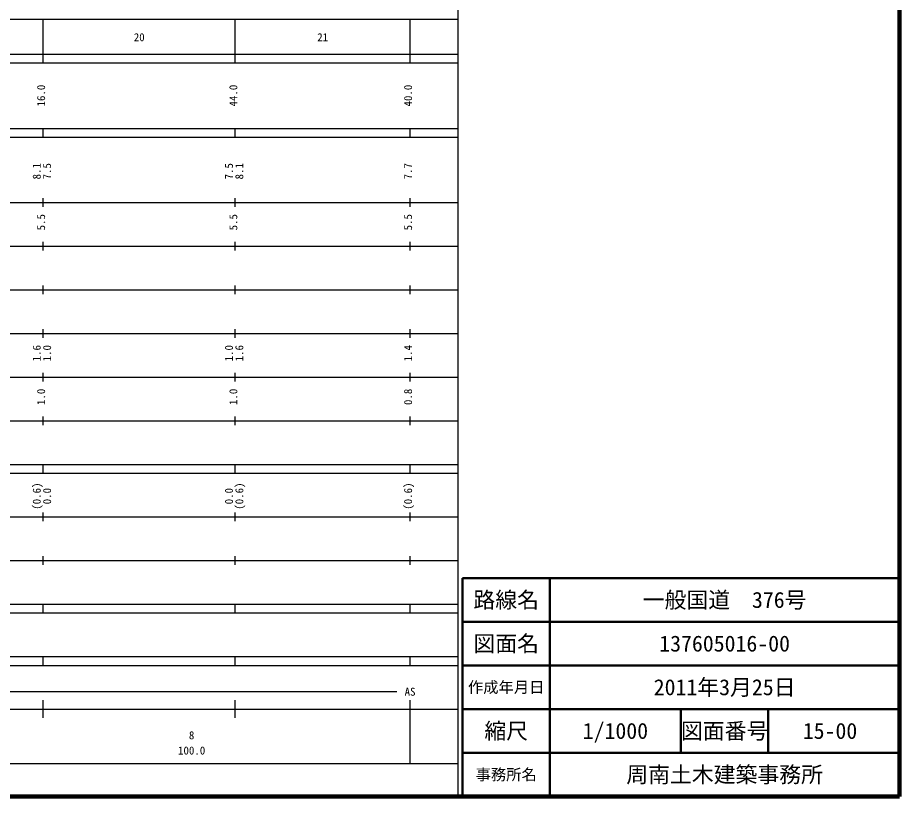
# Model space of a CAD drawing. Units: millimetres on the paper, enlarged 1000 times. Extents: x 40000 to 680000, y 20000 to 380000.
# Drawn here: x 478168 to 680000, y 20000 to 198357 of the extents above; entities that cross this region are included whole.
import ezdxf
from ezdxf.enums import TextEntityAlignment as Align

# ---------------------------------------------------------------- set-up
doc = ezdxf.new("R2010")
doc.units = ezdxf.units.MM
doc.header["$LTSCALE"] = 1000
for name, color, linetype, lineweight in [('M-TTL', 2, 'Continuous', 140), ('M-TTL-BAND', 7, 'Continuous', 25), ('M-TTL-FRAM', 2, 'Continuous', 50), ('M-TTL-LINE', 7, 'Continuous', 50)]:
    doc.layers.add(name, color=color, linetype=linetype, lineweight=lineweight)
doc.layers.add('M-TTL-TXT', color=7, linetype='Continuous')
doc.styles.add('ＭＳ ゴシック', font='')
doc.styles.get('ＭＳ ゴシック').set_extended_font_data('MS Gothic')

msp = doc.modelspace()

# ---------------------------------------------------------------- linework, layer by layer
at = {"layer": 'M-TTL'}
for p, q in [((680000, 20000), (680000, 380000)), ((40000, 20000), (680000, 20000))]:
    msp.add_line(p, q, dxfattribs=at)
at = {"layer": 'M-TTL-BAND'}
for p, q in [((579000, 20000), (579000, 370000)), ((68000, 198000), (579000, 198000)), ((484000, 188000), (484000, 198000)), ((528000, 188000), (528000, 198000)), ((568000, 188000), (568000, 198000)), ((40000, 190000), (579000, 190000)), ((40000, 188000), (579000, 188000)), ((40000, 173000), (579000, 173000)), ((484000, 171000), (484000, 173000)), ((528000, 171000), (528000, 173000)), ((568000, 171000), (568000, 173000)), ((40000, 171000), (579000, 171000)), ((40000, 156000), (579000, 156000)), ((484000, 155000), (484000, 157000)), ((528000, 155000), (528000, 157000)), ((568000, 155000), (568000, 157000)), ((46000, 146000), (579000, 146000)), ((484000, 145000), (484000, 147000)), ((528000, 145000), (528000, 147000)), ((568000, 145000), (568000, 147000)), ((52000, 136000), (579000, 136000)), ((484000, 135000), (484000, 137000)), ((528000, 135000), (528000, 137000)), ((568000, 135000), (568000, 137000)), ((46000, 126000), (579000, 126000)), ((484000, 125000), (484000, 127000)), ((528000, 125000), (528000, 127000)), ((568000, 125000), (568000, 127000)), ((52000, 116000), (579000, 116000)), ((484000, 115000), (484000, 117000)), ((528000, 115000), (528000, 117000)), ((568000, 115000), (568000, 117000)), ((484000, 105000), (484000, 107000)), ((528000, 105000), (528000, 107000)), ((568000, 105000), (568000, 107000)), ((46000, 106000), (579000, 106000)), ((40000, 96000), (579000, 96000)), ((484000, 94000), (484000, 96000)), ((528000, 94000), (528000, 96000)), ((568000, 94000), (568000, 96000)), ((40000, 94000), (579000, 94000)), ((484000, 83000), (484000, 85000)), ((528000, 83000), (528000, 85000)), ((568000, 83000), (568000, 85000)), ((49000, 84000), (579000, 84000)), ((484000, 73000), (484000, 75000)), ((528000, 73000), (528000, 75000)), ((568000, 73000), (568000, 75000)), ((40000, 74000), (579000, 74000)), ((40000, 64000), (579000, 64000)), ((484000, 62000), (484000, 64000)), ((528000, 62000), (528000, 64000)), ((568000, 62000), (568000, 64000)), ((40000, 62000), (579000, 62000)), ((40000, 52000), (579000, 52000)), ((484000, 50000), (484000, 52000)), ((528000, 50000), (528000, 52000)), ((568000, 50000), (568000, 52000)), ((40000, 50000), (579000, 50000)), ((71000, 44000), (565000, 44000)), ((484000, 38000), (484000, 42000)), ((528000, 38000), (528000, 42000)), ((568000, 27500), (568000, 42000)), ((40000, 40000), (579000, 40000)), ((68000, 27500), (579000, 27500))]:
    msp.add_line(p, q, dxfattribs=at)
at = {"layer": 'M-TTL-FRAM'}
for p, q in [((680000, 70000), (580000, 70000)), ((580000, 70000), (580000, 20000))]:
    msp.add_line(p, q, dxfattribs=at)
at = {"layer": 'M-TTL-LINE'}
for p, q in [((600000, 70000), (600000, 20000)), ((680000, 60000), (580000, 60000)), ((680000, 50000), (580000, 50000)), ((680000, 40000), (580000, 40000)), ((630000, 40000), (630000, 30000)), ((650000, 40000), (650000, 30000)), ((680000, 30000), (580000, 30000))]:
    msp.add_line(p, q, dxfattribs=at)

# ---------------------------------------------------------------- texts
at = {"layer": 'M-TTL-BAND', "style": 'ＭＳ ゴシック'}
for s, p in [('20', (506000, 192405)), ('21', (548000, 192405)), ('AS', (568000, 42500)), ('8', (518000, 32523)), ('100.0', (518000, 29033))]:
    msp.add_text(s, height=1833, dxfattribs=at).set_placement(p, align=Align.BOTTOM_CENTER)
for s, p in [('16.0', (485000, 180500)), ('44.0', (529000, 180500)), ('40.0', (569000, 180500)), ('8.1', (484000, 163174)), ('7.5', (486370, 163174)), ('7.5', (528000, 163174)), ('8.1', (530370, 163174)), ('7.7', (569000, 163174)), ('5.5', (485000, 151500)), ('5.5', (529000, 151500)), ('5.5', (569000, 151500)), ('1.6', (484000, 121500)), ('1.0', (486370, 121500)), ('1.0', (528000, 121500)), ('1.6', (530370, 121500)), ('1.4', (569000, 121500)), ('1.0', (485000, 111500)), ('1.0', (529000, 111500)), ('0.8', (569000, 111500)), ('(0.6)', (484000, 88764)), ('(0.6)', (530370, 88764)), ('(0.6)', (569000, 88764)), ('0.0', (486370, 88764)), ('0.0', (528000, 88764))]:
    msp.add_text(s, height=1833, rotation=90, dxfattribs=at).set_placement(p, align=Align.BOTTOM_CENTER)
at = {"layer": 'M-TTL-TXT', "style": 'ＭＳ ゴシック'}
for s, height, p in [('路線名', 3666, (590000, 65000)), ('路線名', 3666, (590000, 65000)), ('一般国道\u3000376号', 3666, (640000, 65000)), ('図面名', 3666, (590000, 55000)), ('図面名', 3666, (590000, 55000)), ('137605016-00', 3666, (640000, 55000)), ('作成年月日', 2566, (590000, 45000)), ('作成年月日', 2566, (590000, 45000)), ('2011年3月25日', 3666, (640000, 45000)), ('縮尺', 3666, (590000, 35000)), ('縮尺', 3666, (590000, 35000)), ('1/1000', 3666, (615000, 35000)), ('図面番号', 3666, (640000, 35000)), ('図面番号', 3666, (640000, 35000)), ('15-00', 3666, (664125, 35000)), ('事務所名', 2566, (590000, 25000)), ('事務所名', 2566, (590000, 25000)), ('周南土木建築事務所', 3666, (640000, 25000))]:
    msp.add_text(s, height=height, dxfattribs=at).set_placement(p, align=Align.MIDDLE_CENTER)

doc.saveas('drawing.dxf')
